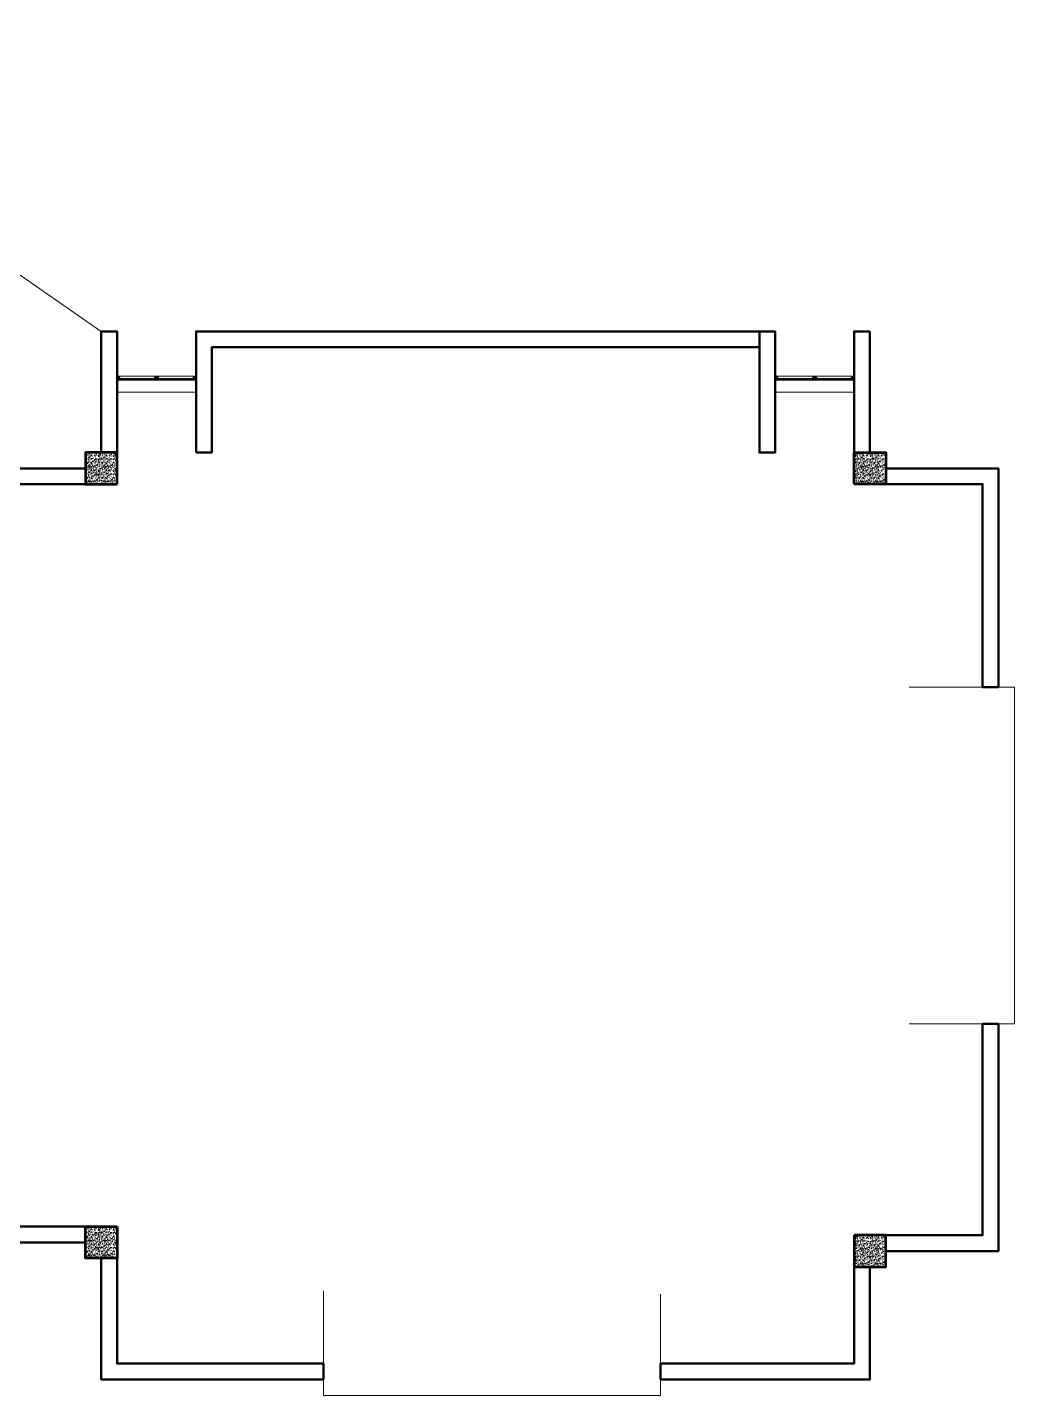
# Model space of a CAD drawing. Header units: millimetres. Extents: x 216 to 447, y 57 to 97.
# Drawn here: x 260.51 to 269.88, y 84.03 to 97.04 of the extents above; entities that cross this region are included whole.
import ezdxf

# ---------------------------------------------------------------- set-up
doc = ezdxf.new("R2010")
doc.units = ezdxf.units.MM
doc.header["$LTSCALE"] = 0.5
for name, color, linetype, lineweight in [('A-COLS-ACHU', 47, 'Continuous', 0), ('A-ECON-COLS', 2, 'Continuous', 53), ('A-MURO', 5, 'Continuous', 50), ('A-PLAN-ACHU1', 105, 'Continuous', 9), ('A-PLAN-ACHU2', 146, 'Continuous', 0), ('A-VENT', 1, 'Continuous', 15), ('GUIAS', 1, 'Continuous', 9)]:
    doc.layers.add(name, color=color, linetype=linetype, lineweight=lineweight)
pattern_1 = [(180, (268.80323, 91.23809), (-0.070711, -0.070711), [0.014142, -0.028285, 0.007071, -0.042426, 0.014142, -0.03535536]), (270, (268.753734, 91.28051), (0.070711, -0.070711), [0.0141421, -0.021213, 0.007071, -0.035355, 0.0141421, -0.04949816]), (198.43495, (268.824445, 91.238087), (-0.07071068, -0.07071068), [0.01118, -0.04472, 0.01118, -0.0447234]), (251.56505, (268.824445, 91.238087), (-0.07071068, -0.07071068), [0.01118, -0.04472, 0.01118, -0.0447234]), (135, (268.81737, 91.23102), (-0.0707107, -0.0707107), [0.005, -0.04, 0.01, -0.04, 0.005]), (135, (268.80677, 91.22041), (-0.0707107, -0.0707107), [-0.015, 0.01, -0.04, 0, -0.035, 0]), (135, (268.80323, 91.21687), (-0.0707107, -0.0707107), [-0.04, 0, -0.03, 0.01, -0.02, 0]), (135, (268.79263, 91.20627), (-0.0707107, -0.0707107), [-0.02, 0, -0.025, 0.01, -0.045, 0]), (135, (268.78202, 91.19566), (-0.0707107, -0.0707107), [-0.02, 0.01, -0.04, 0.01, -0.02, 0]), (135, (268.76434, 91.17798), (-0.0707107, -0.0707107), [-0.015, 0.01, -0.02, 0, -0.055, 0]), (135, (268.76081, 91.17445), (-0.0707107, -0.0707107), [-0.02, 0, -0.06, 0.01, -0.01, 0]), (225, (268.80677, 91.22748), (0.0707107, -0.0707107), [-0.03, 0, -0.03, 0, -0.04, 0]), (225, (268.81384, 91.24869), (0.0707107, -0.0707107), [-0.015, 0.01, -0.04, 0, -0.035, 0]), (225, (268.80677, 91.25576), (0.0707107, -0.0707107), [-0.04, 0, -0.035, 0.01, -0.015, 0]), (225, (268.76788, 91.29466), (0.0707107, -0.0707107), [-0.02, 0.01, -0.05, 0.01, -0.01, 0]), (225, (268.8103, 91.23809), (0.0707107, -0.0707107), [-0.03, 0, -0.035, 0, -0.035, 0]), (225, (268.80323, 91.24516), (0.0707107, -0.0707107), [-0.025, 0, -0.055, 0, -0.02, 0]), (225, (268.79263, 91.24869), (0.0707107, -0.0707107), [-0.05, 0, -0.015, 0, -0.035, 0]), (225, (268.79616, 91.2593), (0.0707107, -0.0707107), [-0.045, 0, -0.02, 0, -0.025, 0]), (225, (268.77848, 91.25576), (0.0707107, -0.0707107), [-0.04, 0, -0.015, 0, -0.04, 0]), (225, (268.77141, 91.25576), (0.0707107, -0.0707107), [-0.045, 0, -0.02, 0, -0.035, 0]), (225, (268.78555, 91.27698), (0.0707107, -0.0707107), [-0.06, 0, -0.025, 0, -0.015, 0]), (225, (268.77141, 91.26991), (0.0707107, -0.0707107), [-0.02, 0, -0.04, 0, -0.04, 0]), (225, (268.77141, 91.27698), (0.0707107, -0.0707107), [-0.045, 0, -0.025, 0, -0.03, 0]), (225, (268.77141, 91.28405), (0.0707107, -0.0707107), [-0.04, 0, -0.03, 0, -0.03, 0]), (225, (268.76081, 91.28758), (0.0707107, -0.0707107), [-0.03, 0, -0.03, 0, -0.04, 0]), (225, (268.7502, 91.29112), (0.0707107, -0.0707107), [-0.04, 0, -0.02, 0, -0.04, 0]), (225, (268.74313, 91.29112), (0.0707107, -0.0707107), [-0.015, 0, -0.06, 0, -0.025, 0])]

# ---------------------------------------------------------------- blocks, each defined once
blk = doc.blocks.new('ALN-177', base_point=(0.559, 0.54))
at = {"layer": 'A-PLAN-ACHU1'}
for p, q in [((0.534, 0.551), (0.532, 0.553)), ((0.534, 0.552), (0.532, 0.553)), ((0.534, 0.551), (0.532, 0.548)), ((0.534, 0.549), (0.532, 0.548)), ((0.536, 0.553), (0.534, 0.552)), ((0.536, 0.548), (0.534, 0.549)), ((0.536, 0.548), (0.536, 0.553))]:
    blk.add_line(p, q, dxfattribs=at)
at = {"layer": 'A-VENT'}
blk.add_lwpolyline([(0.556, 0.54), (0.559, 0.54), (0.559, 0.542), (0.538, 0.555), (0.536, 0.555), (0.534, 0.554), (0.534, 0.552), (0.536, 0.554), (0.536, 0.548), (0.534, 0.549), (0.534, 0.548), (0.536, 0.547), (0.536, 0.542), (0.533, 0.539), (0.529, 0.539), (0.529, 0.539), (0.53, 0.538), (0.534, 0.538), (0.538, 0.541), (0.538, 0.554), (0.556, 0.542), (0.554, 0.542), (0.554, 0.539, 1), (0.557, 0.539)], format="xyb", close=True, dxfattribs=at)
blk = doc.blocks.new('ALN-292')
at = {"layer": 'A-VENT'}
blk.add_lwpolyline([(0, 0.024), (0, 0), (0.004, 0), (0.004, 0.002), (0.001, 0.001), (0.001, 0.008), (0.004, 0.007), (0.004, 0.008), (0.001, 0.009), (0.001, 0.018), (0.007, 0.018), (0.007, 0.015), (0.01, 0.015), (0.009, 0.017), (0.008, 0.017), (0.008, 0.018), (0.036, 0.018), (0.036, 0.017), (0.036, 0.017), (0.035, 0.015), (0.038, 0.015), (0.038, 0.024), (0.038, 0.033), (0.035, 0.033), (0.036, 0.031), (0.036, 0.031), (0.036, 0.03), (0.008, 0.03), (0.008, 0.031), (0.009, 0.031), (0.01, 0.033), (0.007, 0.033), (0.007, 0.03), (0.001, 0.03), (0.001, 0.039), (0.004, 0.04), (0.004, 0.041), (0.001, 0.04), (0.001, 0.047), (0.004, 0.046), (0.004, 0.048), (0, 0.048)], close=True, dxfattribs=at)
for points in [[(0.009, 0.027, 0.352285), (0.006, 0.024, 0.352285), (0.009, 0.021), (0.009, 0.019), (0.001, 0.019), (0.001, 0.024), (0.001, 0.029), (0.009, 0.029)], [(0.008, 0.024, 1), (0.012, 0.024, 1)], [(0.027, 0.027, 0.352285), (0.025, 0.024, 0.352285), (0.027, 0.021), (0.027, 0.019), (0.011, 0.019), (0.011, 0.021, 0.352285), (0.013, 0.024, 0.352285), (0.011, 0.027), (0.011, 0.029), (0.027, 0.029)], [(0.026, 0.024, 1), (0.03, 0.024, 1)], [(0.029, 0.021, 0.352285), (0.031, 0.024, 0.352285), (0.029, 0.027), (0.029, 0.029), (0.036, 0.029), (0.036, 0.024), (0.036, 0.019), (0.029, 0.019)]]:
    blk.add_lwpolyline(points, format="xyb", close=True, dxfattribs=at)

msp = doc.modelspace()

# ---------------------------------------------------------------- hatches: boundary and pattern name
at = {"layer": 'A-COLS-ACHU'}
h = msp.add_hatch(dxfattribs=at)
h.set_pattern_fill('CONCRETE', color=256, scale=0.1, angle=135, style=0, pattern_type=2)
h.set_pattern_definition(pattern_1)
h.paths.add_polyline_path([(261.359, 92.695), (261.359, 92.995), (261.059, 92.995), (261.059, 92.695)])
h = msp.add_hatch(dxfattribs=at)
h.set_pattern_fill('CONCRETE', color=256, scale=0.1, angle=135, style=0, pattern_type=2)
h.set_pattern_definition([(180, (268.92323, 91.23809), (-0.070711, -0.070711), [0.014142, -0.028285, 0.007071, -0.042426, 0.014142, -0.0353554]), (270, (268.873734, 91.28051), (0.070711, -0.070711), [0.0141421, -0.021213, 0.007071, -0.035355, 0.0141421, -0.0494982]), (198.435, (268.944445, 91.238087), (-0.0707107, -0.0707107), [0.01118, -0.04472, 0.01118, -0.0447234]), (251.565, (268.944445, 91.238087), (-0.0707107, -0.0707107), [0.01118, -0.04472, 0.01118, -0.0447234]), (135, (268.93737, 91.23102), (-0.0707107, -0.0707107), [0.005, -0.04, 0.01, -0.04, 0.005]), (135, (268.92677, 91.22041), (-0.0707107, -0.0707107), [-0.015, 0.01, -0.04, 0, -0.035, 0]), (135, (268.92323, 91.21687), (-0.0707107, -0.0707107), [-0.04, 0, -0.03, 0.01, -0.02, 0]), (135, (268.91263, 91.20627), (-0.0707107, -0.0707107), [-0.02, 0, -0.025, 0.01, -0.045, 0]), (135, (268.90202, 91.19566), (-0.0707107, -0.0707107), [-0.02, 0.01, -0.04, 0.01, -0.02, 0]), (135, (268.88434, 91.17798), (-0.0707107, -0.0707107), [-0.015, 0.01, -0.02, 0, -0.055, 0]), (135, (268.88081, 91.17445), (-0.0707107, -0.0707107), [-0.02, 0, -0.06, 0.01, -0.01, 0]), (225, (268.92677, 91.22748), (0.0707107, -0.0707107), [-0.03, 0, -0.03, 0, -0.04, 0]), (225, (268.93384, 91.24869), (0.0707107, -0.0707107), [-0.015, 0.01, -0.04, 0, -0.035, 0]), (225, (268.92677, 91.25576), (0.0707107, -0.0707107), [-0.04, 0, -0.035, 0.01, -0.015, 0]), (225, (268.88788, 91.29466), (0.0707107, -0.0707107), [-0.02, 0.01, -0.05, 0.01, -0.01, 0]), (225, (268.9303, 91.23809), (0.0707107, -0.0707107), [-0.03, 0, -0.035, 0, -0.035, 0]), (225, (268.92323, 91.24516), (0.0707107, -0.0707107), [-0.025, 0, -0.055, 0, -0.02, 0]), (225, (268.91263, 91.24869), (0.0707107, -0.0707107), [-0.05, 0, -0.015, 0, -0.035, 0]), (225, (268.91616, 91.2593), (0.0707107, -0.0707107), [-0.045, 0, -0.02, 0, -0.025, 0]), (225, (268.89848, 91.25576), (0.0707107, -0.0707107), [-0.04, 0, -0.015, 0, -0.04, 0]), (225, (268.89141, 91.25576), (0.0707107, -0.0707107), [-0.045, 0, -0.02, 0, -0.035, 0]), (225, (268.90555, 91.27698), (0.0707107, -0.0707107), [-0.06, 0, -0.025, 0, -0.015, 0]), (225, (268.89141, 91.26991), (0.0707107, -0.0707107), [-0.02, 0, -0.04, 0, -0.04, 0]), (225, (268.89141, 91.27698), (0.0707107, -0.0707107), [-0.045, 0, -0.025, 0, -0.03, 0]), (225, (268.89141, 91.28405), (0.0707107, -0.0707107), [-0.04, 0, -0.03, 0, -0.03, 0]), (225, (268.88081, 91.28758), (0.0707107, -0.0707107), [-0.03, 0, -0.03, 0, -0.04, 0]), (225, (268.8702, 91.29112), (0.0707107, -0.0707107), [-0.04, 0, -0.02, 0, -0.04, 0]), (225, (268.86313, 91.29112), (0.0707107, -0.0707107), [-0.015, 0, -0.06, 0, -0.025, 0])])
h.paths.add_polyline_path([(268.359, 92.695), (268.359, 92.995), (268.659, 92.995), (268.659, 92.695)])
h = msp.add_hatch(dxfattribs=at)
h.set_pattern_fill('CONCRETE', color=256, scale=0.1, angle=135, style=0, pattern_type=2)
h.set_pattern_definition(pattern_1)
h.paths.add_polyline_path([(261.359, 85.638), (261.359, 85.338), (261.059, 85.338), (261.059, 85.638)])
h = msp.add_hatch(dxfattribs=at)
h.set_pattern_fill('CONCRETE', color=256, scale=0.1, angle=135, style=0, pattern_type=2)
h.set_pattern_definition([(180, (268.92323, 91.156576), (-0.070711, -0.070711), [0.014142, -0.028285, 0.007071, -0.042426, 0.014142, -0.03535536]), (270, (268.873734, 91.199), (0.070711, -0.070711), [0.0141421, -0.021213, 0.007071, -0.035355, 0.0141421, -0.04949816]), (198.43495, (268.944445, 91.156576), (-0.07071068, -0.07071068), [0.01118, -0.04472, 0.01118, -0.0447234]), (251.56505, (268.944445, 91.156576), (-0.07071068, -0.07071068), [0.01118, -0.04472, 0.01118, -0.0447234]), (135, (268.93737, 91.1495), (-0.0707107, -0.0707107), [0.005, -0.04, 0.01, -0.04, 0.005]), (135, (268.92677, 91.1389), (-0.0707107, -0.0707107), [-0.015, 0.01, -0.04, 0, -0.035, 0]), (135, (268.92323, 91.13536), (-0.0707107, -0.0707107), [-0.04, 0, -0.03, 0.01, -0.02, 0]), (135, (268.91263, 91.12476), (-0.0707107, -0.0707107), [-0.02, 0, -0.025, 0.01, -0.045, 0]), (135, (268.90202, 91.11415), (-0.0707107, -0.0707107), [-0.02, 0.01, -0.04, 0.01, -0.02, 0]), (135, (268.88434, 91.09647), (-0.0707107, -0.0707107), [-0.015, 0.01, -0.02, 0, -0.055, 0]), (135, (268.88081, 91.09294), (-0.0707107, -0.0707107), [-0.02, 0, -0.06, 0.01, -0.01, 0]), (225, (268.92677, 91.14597), (0.0707107, -0.0707107), [-0.03, 0, -0.03, 0, -0.04, 0]), (225, (268.93384, 91.16718), (0.0707107, -0.0707107), [-0.015, 0.01, -0.04, 0, -0.035, 0]), (225, (268.92677, 91.17425), (0.0707107, -0.0707107), [-0.04, 0, -0.035, 0.01, -0.015, 0]), (225, (268.88788, 91.21314), (0.0707107, -0.0707107), [-0.02, 0.01, -0.05, 0.01, -0.01, 0]), (225, (268.9303, 91.15658), (0.0707107, -0.0707107), [-0.03, 0, -0.035, 0, -0.035, 0]), (225, (268.92323, 91.16365), (0.0707107, -0.0707107), [-0.025, 0, -0.055, 0, -0.02, 0]), (225, (268.91263, 91.16718), (0.0707107, -0.0707107), [-0.05, 0, -0.015, 0, -0.035, 0]), (225, (268.91616, 91.17779), (0.0707107, -0.0707107), [-0.045, 0, -0.02, 0, -0.025, 0]), (225, (268.89848, 91.17425), (0.0707107, -0.0707107), [-0.04, 0, -0.015, 0, -0.04, 0]), (225, (268.89141, 91.17425), (0.0707107, -0.0707107), [-0.045, 0, -0.02, 0, -0.035, 0]), (225, (268.90555, 91.19547), (0.0707107, -0.0707107), [-0.06, 0, -0.025, 0, -0.015, 0]), (225, (268.89141, 91.1884), (0.0707107, -0.0707107), [-0.02, 0, -0.04, 0, -0.04, 0]), (225, (268.89141, 91.19547), (0.0707107, -0.0707107), [-0.045, 0, -0.025, 0, -0.03, 0]), (225, (268.89141, 91.20254), (0.0707107, -0.0707107), [-0.04, 0, -0.03, 0, -0.03, 0]), (225, (268.88081, 91.20607), (0.0707107, -0.0707107), [-0.03, 0, -0.03, 0, -0.04, 0]), (225, (268.8702, 91.20961), (0.0707107, -0.0707107), [-0.04, 0, -0.02, 0, -0.04, 0]), (225, (268.86313, 91.20961), (0.0707107, -0.0707107), [-0.015, 0, -0.06, 0, -0.025, 0])])
h.paths.add_polyline_path([(268.359, 85.556), (268.359, 85.256), (268.659, 85.256), (268.659, 85.556)])

# ---------------------------------------------------------------- linework, layer by layer
at = {"layer": 'A-ECON-COLS'}
for points in [[(261.359, 92.695), (261.359, 92.995), (261.059, 92.995), (261.059, 92.695)], [(268.359, 92.695), (268.359, 92.995), (268.659, 92.995), (268.659, 92.695)], [(261.359, 85.638), (261.359, 85.338), (261.059, 85.338), (261.059, 85.638)], [(268.359, 85.556), (268.359, 85.256), (268.659, 85.256), (268.659, 85.556)]]:
    msp.add_lwpolyline(points, close=True, dxfattribs=at)
at = {"layer": 'A-MURO'}
for points in [[(261.209, 94.146), (261.359, 94.146), (261.359, 92.995), (261.209, 92.995)], [(262.109, 92.995), (262.259, 92.995), (262.259, 93.996), (267.459, 93.996), (267.459, 92.995), (267.609, 92.995), (267.609, 94.146), (263.772, 94.146), (262.109, 94.146)], [(267.609, 94.146), (267.459, 94.146), (267.459, 92.995), (267.609, 92.995)], [(268.509, 94.146), (268.359, 94.146), (268.359, 92.995), (268.509, 92.995)], [(261.059, 92.845), (260.109, 92.845), (260.109, 92.536), (260.259, 92.536), (260.259, 92.695), (261.059, 92.695)], [(269.729, 90.766), (269.579, 90.766), (269.579, 92.695), (268.659, 92.695), (268.659, 92.845), (269.729, 92.845)], [(269.729, 87.566), (269.579, 87.566), (269.579, 85.556), (268.659, 85.556), (268.659, 85.406), (269.729, 85.406)], [(261.059, 85.488), (260.109, 85.488), (260.109, 85.896), (260.259, 85.896), (260.259, 85.638), (261.059, 85.638)], [(263.319, 84.186), (263.319, 84.336), (261.359, 84.336), (261.359, 85.338), (261.209, 85.338), (261.209, 84.186)], [(266.519, 84.186), (266.519, 84.336), (268.359, 84.336), (268.359, 85.256), (268.509, 85.256), (268.509, 84.186)]]:
    msp.add_lwpolyline(points, close=True, dxfattribs=at)
at = {"layer": 'A-PLAN-ACHU1'}
for points in [[(261.725, 93.688), (261.379, 93.688), (261.379, 93.694), (261.725, 93.694)], [(261.743, 93.688), (262.089, 93.688), (262.089, 93.694), (261.743, 93.694)], [(267.975, 93.688), (267.629, 93.688), (267.629, 93.694), (267.975, 93.694)], [(267.993, 93.688), (268.339, 93.688), (268.339, 93.694), (267.993, 93.694)]]:
    msp.add_lwpolyline(points, close=True, dxfattribs=at)
for points in [[(261.387, 93.684), (261.383, 93.684), (261.384, 93.686), (261.383, 93.688), (261.385, 93.686), (261.387, 93.688), (261.386, 93.686), (261.387, 93.684)], [(261.717, 93.684), (261.713, 93.684), (261.714, 93.686), (261.713, 93.688), (261.715, 93.686), (261.717, 93.688), (261.716, 93.686), (261.717, 93.684)], [(261.751, 93.684), (261.755, 93.684), (261.754, 93.686), (261.755, 93.688), (261.753, 93.686), (261.751, 93.688), (261.752, 93.686), (261.751, 93.684)], [(262.081, 93.684), (262.085, 93.684), (262.084, 93.686), (262.085, 93.688), (262.083, 93.686), (262.081, 93.688), (262.082, 93.686), (262.081, 93.684)], [(267.637, 93.684), (267.633, 93.684), (267.634, 93.686), (267.633, 93.688), (267.635, 93.686), (267.637, 93.688), (267.636, 93.686), (267.637, 93.684)], [(267.967, 93.684), (267.963, 93.684), (267.964, 93.686), (267.963, 93.688), (267.965, 93.686), (267.967, 93.688), (267.966, 93.686), (267.967, 93.684)], [(268.001, 93.684), (268.005, 93.684), (268.004, 93.686), (268.005, 93.688), (268.003, 93.686), (268.001, 93.688), (268.002, 93.686), (268.001, 93.684)], [(268.331, 93.684), (268.335, 93.684), (268.334, 93.686), (268.335, 93.688), (268.333, 93.686), (268.331, 93.688), (268.332, 93.686), (268.331, 93.684)]]:
    msp.add_lwpolyline(points, dxfattribs=at)
at = {"layer": 'A-PLAN-ACHU2'}
for points in [[(261.725, 93.691), (261.379, 93.691)], [(261.39, 93.699), (261.71, 93.699)], [(261.71, 93.686), (261.39, 93.686)], [(261.71, 93.682), (261.39, 93.682)], [(261.743, 93.691), (262.089, 93.691)], [(262.078, 93.699), (261.758, 93.699)], [(261.758, 93.686), (262.078, 93.686)], [(261.758, 93.682), (262.078, 93.682)], [(267.975, 93.691), (267.629, 93.691)], [(267.64, 93.699), (267.96, 93.699)], [(267.96, 93.686), (267.64, 93.686)], [(267.96, 93.682), (267.64, 93.682)], [(267.993, 93.691), (268.339, 93.691)], [(268.328, 93.699), (268.008, 93.699)], [(268.008, 93.686), (268.328, 93.686)], [(268.008, 93.682), (268.328, 93.682)]]:
    msp.add_lwpolyline(points, dxfattribs=at)
at = {"layer": 'A-VENT'}
for points in [[(261.359, 93.72), (261.359, 93.57), (262.109, 93.57), (262.109, 93.72)], [(268.359, 93.72), (268.359, 93.57), (267.609, 93.57), (267.609, 93.72)]]:
    msp.add_lwpolyline(points, close=True, dxfattribs=at)
for points in [[(261.367, 93.691, 3.732051), (261.367, 93.693), (261.366, 93.694), (261.366, 93.696), (261.371, 93.696), (261.371, 93.707), (261.366, 93.707), (261.366, 93.709), (261.367, 93.709, 3.732051), (261.367, 93.711), (261.366, 93.712), (261.366, 93.714), (261.371, 93.714), (261.371, 93.719), (261.361, 93.719), (261.361, 93.717), (261.359, 93.718), (261.359, 93.72), (261.375, 93.72), (261.375, 93.717), (261.373, 93.718), (261.373, 93.719), (261.372, 93.719), (261.372, 93.684), (261.381, 93.684), (261.382, 93.686), (261.383, 93.686), (261.382, 93.684), (261.388, 93.684), (261.387, 93.686), (261.39, 93.686), (261.39, 93.682), (261.359, 93.682), (261.359, 93.684), (261.361, 93.686), (261.361, 93.684), (261.371, 93.684), (261.371, 93.689), (261.366, 93.689), (261.366, 93.691)], [(262.101, 93.691, -3.732051), (262.101, 93.693), (262.102, 93.694), (262.102, 93.696), (262.097, 93.696), (262.097, 93.707), (262.102, 93.707), (262.102, 93.709), (262.101, 93.709, -3.732051), (262.101, 93.711), (262.102, 93.712), (262.102, 93.714), (262.097, 93.714), (262.097, 93.719), (262.107, 93.719), (262.107, 93.717), (262.109, 93.718), (262.109, 93.72), (262.093, 93.72), (262.093, 93.717), (262.094, 93.718), (262.094, 93.719), (262.096, 93.719), (262.096, 93.684), (262.087, 93.684), (262.086, 93.686), (262.085, 93.686), (262.086, 93.684), (262.079, 93.684), (262.08, 93.686), (262.078, 93.686), (262.078, 93.682), (262.109, 93.682), (262.109, 93.684), (262.107, 93.686), (262.107, 93.684), (262.097, 93.684), (262.097, 93.689), (262.102, 93.689), (262.102, 93.691)], [(267.617, 93.691, 3.732051), (267.617, 93.693), (267.616, 93.694), (267.616, 93.696), (267.621, 93.696), (267.621, 93.707), (267.616, 93.707), (267.616, 93.709), (267.617, 93.709, 3.732051), (267.617, 93.711), (267.616, 93.712), (267.616, 93.714), (267.621, 93.714), (267.621, 93.719), (267.611, 93.719), (267.611, 93.717), (267.609, 93.718), (267.609, 93.72), (267.625, 93.72), (267.625, 93.717), (267.623, 93.718), (267.623, 93.719), (267.622, 93.719), (267.622, 93.684), (267.631, 93.684), (267.632, 93.686), (267.633, 93.686), (267.632, 93.684), (267.638, 93.684), (267.637, 93.686), (267.64, 93.686), (267.64, 93.682), (267.609, 93.682), (267.609, 93.684), (267.611, 93.686), (267.611, 93.684), (267.621, 93.684), (267.621, 93.689), (267.616, 93.689), (267.616, 93.691)], [(268.351, 93.691, -3.732051), (268.351, 93.693), (268.352, 93.694), (268.352, 93.696), (268.347, 93.696), (268.347, 93.707), (268.352, 93.707), (268.352, 93.709), (268.351, 93.709, -3.732051), (268.351, 93.711), (268.352, 93.712), (268.352, 93.714), (268.347, 93.714), (268.347, 93.719), (268.357, 93.719), (268.357, 93.717), (268.359, 93.718), (268.359, 93.72), (268.343, 93.72), (268.343, 93.717), (268.344, 93.718), (268.344, 93.719), (268.346, 93.719), (268.346, 93.684), (268.337, 93.684), (268.336, 93.686), (268.335, 93.686), (268.336, 93.684), (268.329, 93.684), (268.33, 93.686), (268.328, 93.686), (268.328, 93.682), (268.359, 93.682), (268.359, 93.684), (268.357, 93.686), (268.357, 93.684), (268.347, 93.684), (268.347, 93.689), (268.352, 93.689), (268.352, 93.691)]]:
    msp.add_lwpolyline(points, format="xyb", close=True, dxfattribs=at)
at = {"layer": 'GUIAS'}
for p, q in [((261.209, 94.146), (257.035, 97.036)), ((261.359, 93.57), (262.109, 93.57)), ((268.359, 93.57), (267.609, 93.57)), ((268.883, 90.766), (269.883, 90.766)), ((269.883, 90.766), (269.883, 87.566)), ((268.883, 87.566), (269.883, 87.566)), ((263.319, 84.032), (263.319, 85.027)), ((266.519, 84.032), (266.519, 84.996)), ((266.519, 84.032), (263.319, 84.032))]:
    msp.add_line(p, q, dxfattribs=at)

# ---------------------------------------------------------------- block references
at = {"layer": 'A-VENT', "xscale": -1, "rotation": 270}
for name, p in [('ALN-177', (261.375, 93.72)), ('ALN-292', (261.71, 93.682)), ('ALN-177', (261.743, 93.72)), ('ALN-177', (267.625, 93.72)), ('ALN-177', (267.993, 93.72))]:
    msp.add_blockref(name, p, dxfattribs=at)
at = {"layer": 'A-VENT'}
for name, p, rotation in [('ALN-177', (261.725, 93.72), 90.00000000000001), ('ALN-177', (262.093, 93.72), 90.00000000000001), ('ALN-177', (267.975, 93.72), 90), ('ALN-292', (268.008, 93.682), 90), ('ALN-177', (268.343, 93.72), 90)]:
    msp.add_blockref(name, p, dxfattribs=dict(at, rotation=rotation))

doc.saveas('drawing.dxf')
